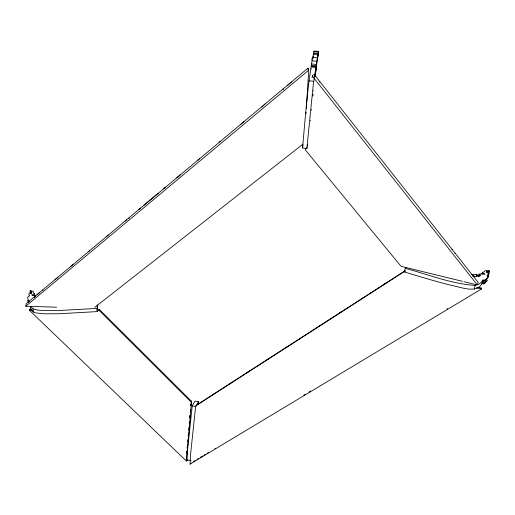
<?xml version="1.0" encoding="UTF-8"?>
<svg xmlns="http://www.w3.org/2000/svg" width="515" height="515" viewBox="0 0 515 515"><rect width="100%" height="100%" fill="white"/><g stroke="black" fill="none" stroke-linecap="round" stroke-linejoin="round"><path stroke-width="0.77" d="M34.544 297.503L34.26 297.052L35.052 296.93M306.708 102.936L308.343 75.834C309.232 76.098 308.202 64.542 307.899 69.57M478.1 287.235L481.596 288.162L481.409 289.012L190.054 464.112L190.254 460.507M314.028 51.159L318.56 51.326L315.695 71.521L316.139 68.135L315.869 70.381M306.361 108.556L306.663 103.631M306.065 113.461L306.142 112.193M310.288 120.317L310.288 120.767M307.114 147L306.863 148.494L302.511 148.011C305.279 119.042 307.095 89.932 312.006 61.221C310.957 52.433 318.914 62.264 317.916 54.596M312.863 94.683L312.772 95.294L312.875 94.354M188.232 435.825L188.419 433.656M189.771 417.877L189.971 415.579M186.391 457.23L186.391 461.073L29.374 310.242L29.947 309.232L31.544 309.238M186.681 453.85L186.887 451.449M187.228 447.445L187.434 445.044M187.711 441.844L187.917 439.443M188.265 435.439L188.471 433.038M188.722 430.051L188.947 427.431M189.275 423.62L189.469 421.386M189.778 417.826L189.984 415.425M190.28 411.936L190.466 409.753M190.808 405.82L191.014 403.419M186.694 453.696L186.881 451.526M187.177 448.05L187.299 446.698M186.391 461.073L191.438 402.395L191.22 401.018M198.075 404.61L198.095 403.972L197.972 404.494M190.84 405.434L190.975 403.902M311.33 109.463L311.311 110.21M306.863 148.494L313.274 84.66L317.382 57.551M313.481 54.146C313.809 51.693 319.648 55.878 318.56 51.326M305.543 148.391L305.389 149.981L401.05 266.326L462.554 281.351M312.174 77.643L312.322 76.053L313.513 74.559M488.407 273.574C491.014 269.957 486.887 269.886 484.673 271.045L484.235 271.881L482.355 272.486L481.989 273.935M311.292 69.165L311.337 68.778M313.538 54.609L314.047 50.888M312.747 96.073L312.863 95.101M312.772 58.987L312.863 58.259L312.714 59.174M315.901 70.639L315.444 74.224A25.602 0.863 -83.2 0 1 315.283 75.576L315.135 76.761M313.828 52.929L313.635 54.493M198.352 404.384A3.669 0.489 -81.3 0 0 198.449 403.2L198.417 401.636L195.03 401.101L192.217 405.91L187.305 452.305L186.984 458.788L187.106 459.921L187.698 460.404M198.41 401.61L195.558 407.294L190.717 452.827L190.376 459.309L190.492 460.442L191.065 460.925M315.09 76.497L315.444 72.853L315.064 76.484M313.32 90.981L313.371 90.627M312.798 57.101L312.817 57.545L313.506 53.348M313.423 56.038L313.197 57.352M307.313 145.816L307.513 144.638M311.832 65.598L311.723 66.19M302.511 148.011L302.987 145.346M35.715 296.099L33.745 295.217C32.265 296.028 30.43 293.891 32.902 295.108L34.602 294.007L33.488 292.945L33.14 291.329L30.237 290.64L30.243 292.919M488.973 271.411L488.008 271.888L486.34 271.469L487.055 272.512L489.018 273.285L488.407 274.617L486.894 275.094L488.13 276.336L488.252 277.199L485.182 280.051L482.838 280.179C480.212 295.771 460.069 286.694 450.78 285.22C435.207 281.338 419.847 276.639 404.5 271.965L405.221 268.315L405.872 267.42M56.624 307.204L25.75 306.238L26.265 303.644L308.009 68.102M191.438 402.395L99.189 310.481L99.408 309.476L96.749 309.47M476.343 276.607L476.71 275.152L478.351 276.059L478.86 275.416L476.523 274.456L473.304 274.617A23.085 9.437 12.6 0 0 472.165 274.585L471.669 274.579M474.251 289.102L475.19 285.387L479.053 284.087L481.461 282.104L482.838 280.179M478.834 275.628L479.201 274.173C480.257 273.446 488.104 274.36 483.591 273.858L482.355 272.486M478.924 276.684L479.201 274.173M482.137 274.328L482.69 272.158M481.898 283.855L482.317 283.701L483.263 280.031M482.317 283.701L483.154 283.829L484.1 280.154M486.92 272.834L487.293 271.392M483.154 283.829L484.229 283.72L485.182 280.051M487.364 273.021L487.737 271.579M484.229 283.72L485.632 282.535L486.553 278.351M488.535 272.042L488.909 270.607M488.503 273.665L489.25 270.787M487.879 276.555L488.632 273.652M489.018 273.285L487.988 277.096M27.99 300.168L28.106 301.578M487.46 278.242L487.731 277.843M404.5 271.965L405.157 271.064M190.054 464.112L191.02 463.152M30.726 293.634C29.04 291.02 33.9 291.69 30.977 292.919L29.052 293.235L28.801 294.728L29.696 295.571L27.514 297.387C28.377 299.106 27.842 300.657 28.454 302.608M88.78 251.372L89.681 250.612M106.142 236.842L108.324 235.02M126.523 219.796L125.287 221.096M144.052 205.137L158.317 193.215M36.983 294.683L39.81 292.52M55.028 279.594L57.789 277.566M70.529 266.628L72.976 264.581M138.908 209.444L140.505 208.105M163.628 188.773L165.637 187.093M197.187 160.725L199.717 158.614M240.75 124.315L243.988 121.617M265.154 103.927L261.729 107.114M291.451 81.949L287.544 85.464M176.799 177.765L180.559 174.624M25.75 306.238L308.685 70.214M219.467 142.101L220.587 141.168M94.754 307.365L303.007 144.103M319.377 82.007L319.879 81.634M319.062 326.195L320.594 325.203M361.762 298.668L362.875 297.947M246.569 372.899L249.923 370.742M298.558 339.411L300.477 338.175M369.809 293.479L370.845 292.81M339.501 313.017L342.031 311.382M382.967 285.001L386.179 282.922M403.618 271.688L404.803 270.922M196.717 405.009L404.983 270.8M223.542 387.731L224.379 387.19M195.243 406.226L405.067 271.064M211.414 395.539L213.918 393.93M266.957 359.766L268.379 358.852M286.108 347.432L287.988 346.222M230.044 383.54L230.965 382.954M193.569 461.434L194.947 460.603M197.013 459.361L198.391 458.53M200.457 457.288L202.53 456.045M203.908 455.215L205.285 454.385M207.011 453.348L208.697 452.337M214.929 448.584L215.334 448.346M303.85 395.121L305.434 394.168M309.026 392.005L310.68 391.014M447.059 308.949L447.625 308.607M480.476 288.838L481.641 288.175M485.606 282.008L487.299 280.842L487.177 279.98M451.932 249.678L452.26 249.543M454.964 253.528L455.292 253.386M472.461 275.853L473.491 276.291A6.991 2.807 12.3 0 0 473.465 276.709L475.86 276.632L472.519 275.538M97.329 305.241L97.387 311.581L59.489 313.738L43.929 313.809L35.303 312.85L33.333 312.051L31.087 309.798L30.321 307.197M97.245 304.886L97.277 308.382L59.283 310.506L43.685 310.564L37.775 310.088L33.057 308.813L30.803 306.567M475.19 285.387C451.192 283.862 428.326 274.501 405.221 268.315M476.71 275.152C474.901 277.231 483.862 275.924 479.478 274.508M29.374 310.242L32.587 310.255M96.781 310.468L99.189 310.481M29.947 309.232L31.46 309.238M313.873 51.783L318.399 52.221M313.371 54.152L317.922 54.59L318.051 53.792L317.909 55.691L318.173 53.811M312.109 60.809L316.719 61.259M311.562 63.969L316.191 64.427M311.382 65.392L316.01 65.849M311.279 66.313L315.907 66.77M311.189 66.956L315.817 67.413M309.013 80.803L313.693 81.28M29.793 301.449L28.312 301.011M192.217 405.91L195.668 406.419M187.106 459.921L190.492 460.442M464.112 281.731L475.789 284.589M476.452 287.685L481.409 289.012M42.629 289.971L43.138 290.286M128.538 218.115L129.117 218.553M178.325 176.491L178.905 176.98M99.408 309.476L191.22 401.018M283.031 88.992L283.507 89.494M30.591 292.057L30.108 291.342M312.322 76.053L477.347 284.969L478.132 282.355L314.382 74.662M33.057 308.813L33.333 312.051M31.409 291.715L31.544 293.293M30.964 291.805L31.1 293.383M30.237 290.64L30.443 293.003M34.524 293.595L34.801 296.376M97.277 308.382L97.387 311.581"/></g></svg>
